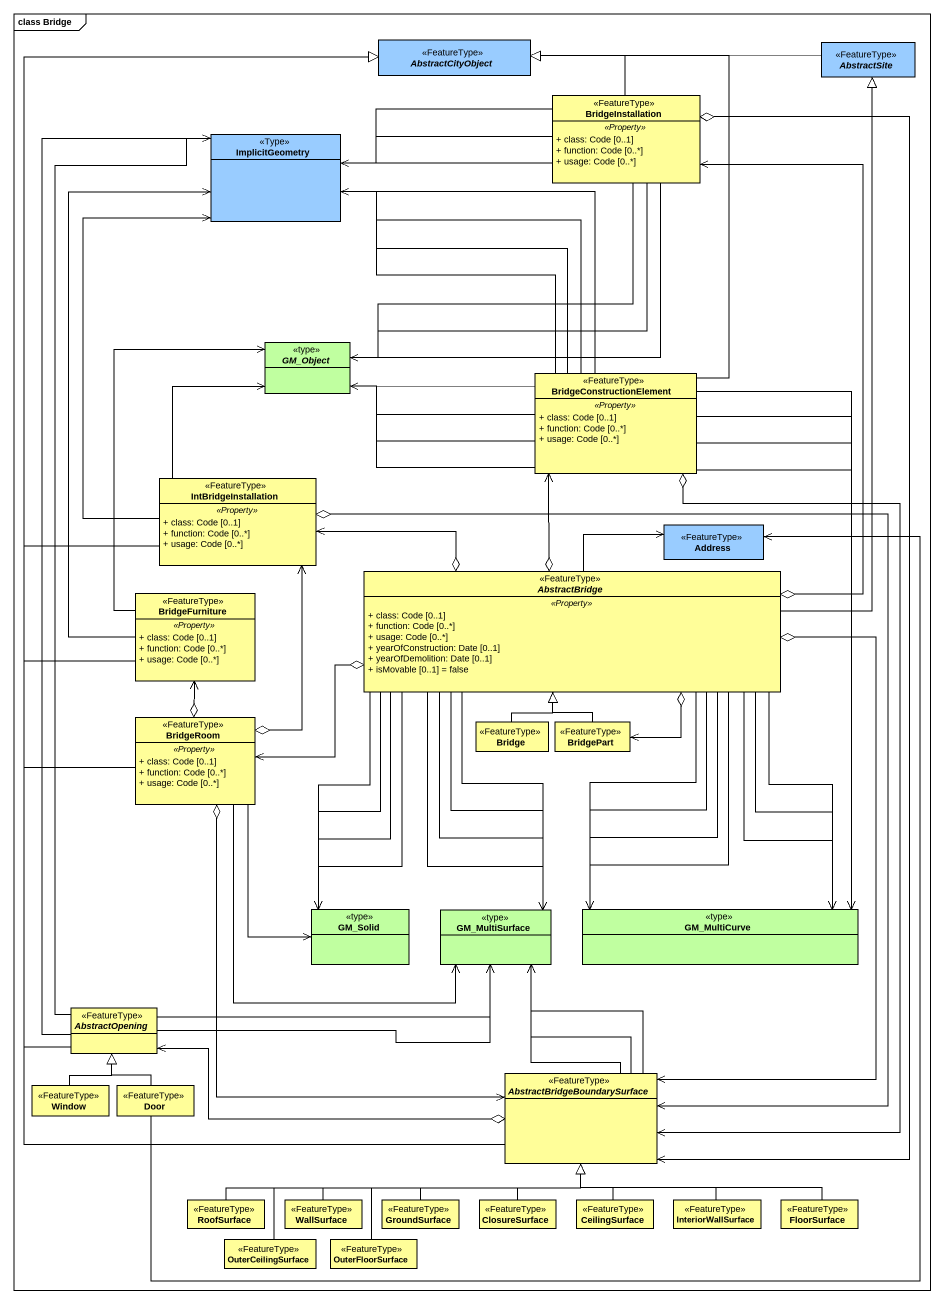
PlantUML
@startuml
mainframe class Bridge
hide circle
hide empty members
skinparam classAttributeIconSize 0
abstract class AbstractCityObject <<FeatureType>> #99CCFF
abstract class AbstractSite <<FeatureType>> #99CCFF
class BridgeInstallation <<FeatureType>> #FFFE99 {
  .. <<Property>> ..
  + class: Code [0..1]
  + function: Code [0..*]
  + usage: Code [0..*]
}
class ImplicitGeometry <<Type>> #99CCFF
abstract class GM_Object <<type>> #C0FFA0
class BridgeConstructionElement <<FeatureType>> #FFFE99 {
  .. <<Property>> ..
  + class: Code [0..1]
  + function: Code [0..*]
  + usage: Code [0..*]
}
class IntBridgeInstallation <<FeatureType>> #FFFE99 {
  .. <<Property>> ..
  + class: Code [0..1]
  + function: Code [0..*]
  + usage: Code [0..*]
}
class Address <<FeatureType>> #99CCFF
abstract class AbstractBridge <<FeatureType>> #FFFE99 {
  .. <<Property>> ..
  + class: Code [0..1]
  + function: Code [0..*]
  + usage: Code [0..*]
  + yearOfConstruction: Date [0..1]
  + yearOfDemolition: Date [0..1]
  + isMovable [0..1] = false
}
class BridgeFurniture <<FeatureType>> #FFFE99 {
  .. <<Property>> ..
  + class: Code [0..1]
  + function: Code [0..*]
  + usage: Code [0..*]
}
class BridgeRoom <<FeatureType>> #FFFE99 {
  .. <<Property>> ..
  + class: Code [0..1]
  + function: Code [0..*]
  + usage: Code [0..*]
}
class Bridge <<FeatureType>> #FFFE99
class BridgePart <<FeatureType>> #FFFE99
class GM_Solid <<type>> #C0FFA0
class GM_MultiSurface <<type>> #C0FFA0
class GM_MultiCurve <<type>> #C0FFA0
abstract class AbstractOpening <<FeatureType>> #FFFE99
abstract class "AbstractBridgeBoundarySurface" as AbstractBridgeBoundarySurfac <<FeatureType>> #FFFE99
class Window <<FeatureType>> #FFFE99
class Door <<FeatureType>> #FFFE99
class RoofSurface <<FeatureType>> #FFFE99
class WallSurface <<FeatureType>> #FFFE99
class GroundSurface <<FeatureType>> #FFFE99
class ClosureSurface <<FeatureType>> #FFFE99
class CeilingSurface <<FeatureType>> #FFFE99
class InteriorWallSurface <<FeatureType>> #FFFE99
class FloorSurface <<FeatureType>> #FFFE99
class OuterCeilingSurface <<FeatureType>> #FFFE99
class OuterFloorSurface <<FeatureType>> #FFFE99
AbstractSite -left-|> AbstractCityObject
BridgeInstallation -left-|> AbstractCityObject
BridgeInstallation -left-> ImplicitGeometry
BridgeInstallation -left-> ImplicitGeometry
BridgeInstallation -left-> ImplicitGeometry
BridgeInstallation --> GM_Object
BridgeInstallation --> GM_Object
BridgeInstallation -- GM_Object
BridgeInstallation <--o AbstractBridge
BridgeConstructionElement -up-|> AbstractCityObject
BridgeConstructionElement -up-> ImplicitGeometry
BridgeConstructionElement -up-> ImplicitGeometry
BridgeConstructionElement -up-> ImplicitGeometry
BridgeConstructionElement -up-> ImplicitGeometry
BridgeConstructionElement -left-> GM_Object
BridgeConstructionElement -left-> GM_Object
BridgeConstructionElement -left-> GM_Object
BridgeConstructionElement -left-> GM_Object
BridgeConstructionElement --> GM_MultiCurve
BridgeConstructionElement --> GM_MultiCurve
BridgeConstructionElement --> GM_MultiCurve
BridgeConstructionElement --> GM_MultiCurve
BridgeConstructionElement o--> AbstractBridgeBoundarySurfac
IntBridgeInstallation -up-|> AbstractCityObject
IntBridgeInstallation -up-> ImplicitGeometry
IntBridgeInstallation -up-> GM_Object
IntBridgeInstallation <-right-o AbstractBridge
IntBridgeInstallation <--o BridgeRoom
AbstractBridge -up-|> AbstractSite
AbstractBridge o-up-> BridgeConstructionElement
AbstractBridge -up-> Address
AbstractBridge --> GM_Solid
AbstractBridge --> GM_Solid
AbstractBridge --> GM_Solid
AbstractBridge --> GM_Solid
AbstractBridge --> GM_MultiSurface
AbstractBridge --> GM_MultiSurface
AbstractBridge --> GM_MultiSurface
AbstractBridge --> GM_MultiSurface
AbstractBridge --> GM_MultiCurve
AbstractBridge --> GM_MultiCurve
AbstractBridge --> GM_MultiCurve
AbstractBridge --> GM_MultiCurve
AbstractBridge --> GM_MultiCurve
AbstractBridge --> GM_MultiCurve
AbstractBridge --> GM_MultiCurve
BridgeFurniture -up-|> AbstractCityObject
BridgeFurniture -up-> ImplicitGeometry
BridgeFurniture -up-> GM_Object
BridgeFurniture <--o BridgeRoom
BridgeRoom -up-|> AbstractCityObject
BridgeRoom <-right-o AbstractBridge
BridgeRoom --> GM_Solid
BridgeRoom -right-> GM_MultiSurface
Bridge -up-|> AbstractBridge
BridgePart <-up-o AbstractBridge
BridgePart -up-|> AbstractBridge
AbstractOpening -up-|> AbstractCityObject
AbstractOpening -up-> ImplicitGeometry
AbstractOpening -up-> ImplicitGeometry
AbstractOpening -right-> GM_MultiSurface
AbstractOpening -right-> GM_MultiSurface
AbstractOpening <-right-o AbstractBridgeBoundarySurfac
AbstractBridgeBoundarySurfac -up-|> AbstractCityObject
AbstractBridgeBoundarySurfac <-up-o BridgeInstallation
AbstractBridgeBoundarySurfac <-up-o IntBridgeInstallation
AbstractBridgeBoundarySurfac <-up-o AbstractBridge
AbstractBridgeBoundarySurfac <-up-o BridgeRoom
AbstractBridgeBoundarySurfac -up-> GM_MultiSurface
AbstractBridgeBoundarySurfac -up-> GM_MultiSurface
AbstractBridgeBoundarySurfac -up-> GM_MultiSurface
Window -up-|> AbstractOpening
Door -up-> Address
Door -up-|> AbstractOpening
RoofSurface -right-|> AbstractBridgeBoundarySurfac
WallSurface -right-|> AbstractBridgeBoundarySurfac
GroundSurface -right-|> AbstractBridgeBoundarySurfac
ClosureSurface -up-|> AbstractBridgeBoundarySurfac
CeilingSurface -up-|> AbstractBridgeBoundarySurfac
InteriorWallSurface -up-|> AbstractBridgeBoundarySurfac
FloorSurface -left-|> AbstractBridgeBoundarySurfac
OuterCeilingSurface -right-|> AbstractBridgeBoundarySurfac
OuterFloorSurface -up-|> AbstractBridgeBoundarySurfac
@enduml
